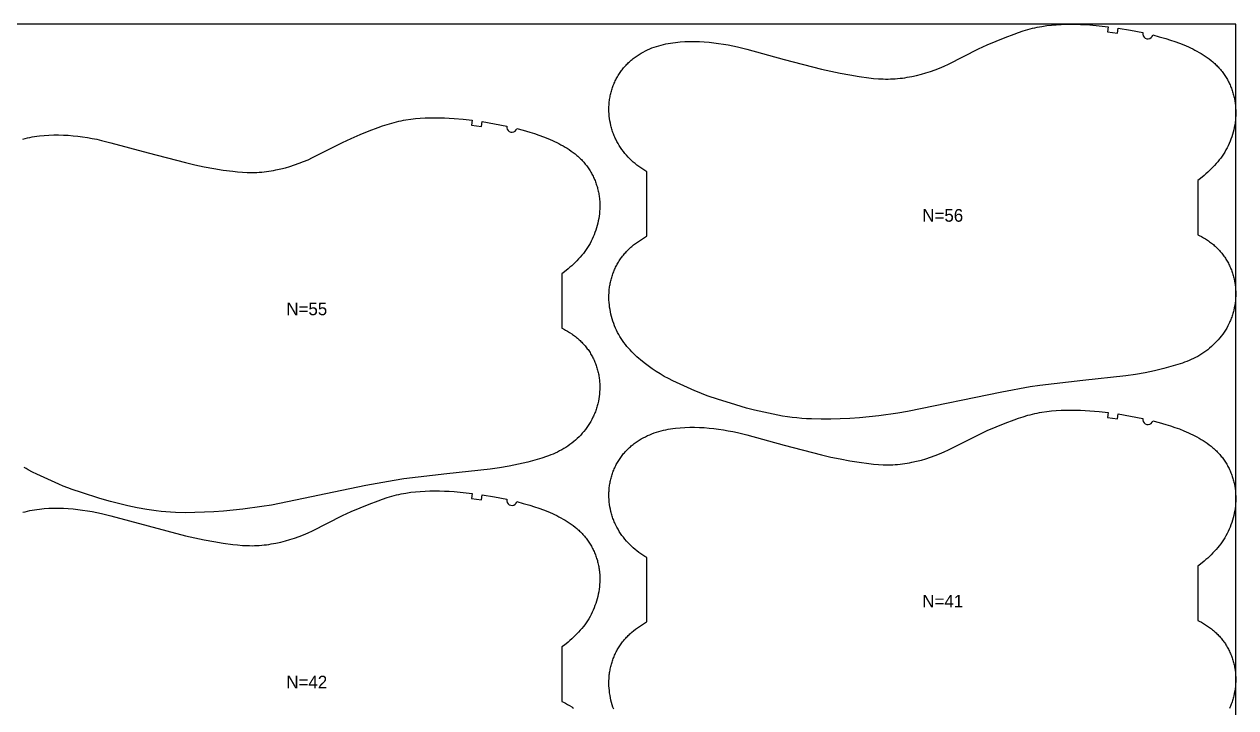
# Model space of a CAD drawing. Header units: inches. Extents: x 0 to 1954, y 0 to 1079.
# Drawn here: x 1474.4 to 1954.1, y 808 to 1078.7 of the extents above; entities that cross this region are included whole.
import ezdxf

# ---------------------------------------------------------------- set-up
doc = ezdxf.new("R2010")
doc.units = ezdxf.units.IN

msp = doc.modelspace()

# ---------------------------------------------------------------- linework, layer by layer
at = {"layer": '1'}
for points in [[(0, 0), (1954.0894, 0), (1954.0894, 1078.714), (0, 1078.714), (0, 0)], [(1917.3463, 1075.3836), (1917.303, 1074.7626), (1917.4529, 1074.1583), (1917.7812, 1073.6294), (1918.2563, 1073.2271), (1918.8321, 1072.9903), (1919.4528, 1072.9421), (1920.0583, 1073.0871), (1920.5898, 1073.4112), (1920.9959, 1073.8831), (1921.2372, 1074.457), (1923.807, 1073.7705), (1926.361, 1073.0257), (1928.1823, 1072.4537), (1929.9914, 1071.8446), (1931.7848, 1071.1925), (1933.559, 1070.4911), (1935.3105, 1069.7347), (1936.1764, 1069.3343), (1937.0349, 1068.9185), (1937.8856, 1068.4866), (1938.7279, 1068.0382), (1939.5612, 1067.5726), (1940.3849, 1067.0893), (1941.1984, 1066.5878), (1941.9998, 1066.0669), (1942.7872, 1065.5258), (1943.5588, 1064.9635), (1944.3125, 1064.3788), (1945.0466, 1063.7707), (1945.4056, 1063.4576), (1945.7589, 1063.1383), (1946.1064, 1062.8127), (1946.4477, 1062.4805), (1946.7827, 1062.1418), (1947.1112, 1061.7967), (1947.4332, 1061.4453), (1947.7485, 1061.0878), (1948.0571, 1060.7242), (1948.3589, 1060.3549), (1948.6539, 1059.9799), (1948.9419, 1059.5994), (1949.2228, 1059.2136), (1949.4966, 1058.8226), (1949.7632, 1058.4265), (1950.0225, 1058.0256), (1950.2745, 1057.62), (1950.5189, 1057.2098), (1950.7559, 1056.7952), (1950.9852, 1056.3763), (1951.2067, 1055.9534), (1951.4206, 1055.5265), (1951.6265, 1055.0959), (1951.8246, 1054.6616), (1952.0148, 1054.2238), (1952.1969, 1053.7826), (1952.3709, 1053.3383), (1952.5368, 1052.8909), (1952.6945, 1052.4406), (1952.844, 1051.9875), (1952.9851, 1051.5319), (1953.1178, 1051.0737), (1953.2421, 1050.6133), (1953.3579, 1050.1507), (1953.4651, 1049.6861), (1953.5637, 1049.2196), (1953.6537, 1048.7514), (1953.735, 1048.2816), (1953.8077, 1047.8104), (1953.872, 1047.3379), (1953.9279, 1046.8643), (1953.9754, 1046.3897), (1954.0458, 1045.4382), (1954.0836, 1044.4846), (1954.0894, 1043.5301), (1954.0638, 1042.5758), (1954.0074, 1041.623), (1953.9206, 1040.6728), (1953.804, 1039.7259), (1953.6579, 1038.7832), (1953.4829, 1037.8454), (1953.2792, 1036.9131), (1953.0475, 1035.9873), (1952.788, 1035.0685), (1952.5012, 1034.1576), (1952.1875, 1033.2554), (1951.847, 1032.363), (1951.4795, 1031.4814), (1951.0851, 1030.6119), (1950.6637, 1029.7557), (1950.2153, 1028.9138), (1949.7398, 1028.0875), (1949.2372, 1027.278), (1948.7078, 1026.486), (1948.1529, 1025.7116), (1947.5743, 1024.9542), (1946.9734, 1024.2136), (1946.3521, 1023.4892), (1945.7119, 1022.7809), (1945.0545, 1022.0881), (1944.3816, 1021.4105), (1943.6947, 1020.7477), (1942.9947, 1020.0991), (1942.2822, 1019.4644), (1941.5581, 1018.8429), (1940.0778, 1017.6378), (1939.0894, 1016.8839), (1939.0894, 995.3395), (1939.6608, 995.0657), (1940.5074, 994.6258), (1941.3394, 994.1581), (1942.1554, 993.6626), (1942.954, 993.1396), (1943.3463, 992.8679), (1943.7339, 992.5894), (1944.1164, 992.3041), (1944.4937, 992.012), (1944.8656, 991.7133), (1945.232, 991.4079), (1945.5928, 991.0958), (1945.9476, 990.7771), (1946.2964, 990.4519), (1946.639, 990.12), (1946.9752, 989.7816), (1947.3049, 989.4368), (1947.628, 989.0858), (1947.9444, 988.7286), (1948.2539, 988.3655), (1948.5564, 987.9965), (1948.8518, 987.6217), (1949.14, 987.2414), (1949.4209, 986.8557), (1949.6943, 986.4647), (1949.9601, 986.0685), (1950.2183, 985.6672), (1950.4686, 985.2611), (1950.711, 984.8502), (1950.9454, 984.4348), (1951.1716, 984.0148), (1951.3895, 983.5905), (1951.5991, 983.1621), (1951.8004, 982.7297), (1951.9933, 982.2934), (1952.1778, 981.8535), (1952.354, 981.4102), (1952.5217, 980.9636), (1952.681, 980.5138), (1952.8318, 980.0612), (1952.9742, 979.6057), (1953.108, 979.1477), (1953.2333, 978.6872), (1953.3501, 978.2246), (1953.4583, 977.7598), (1953.558, 977.2932), (1953.649, 976.8248), (1953.7314, 976.3549), (1953.8051, 975.8837), (1953.8704, 975.4111), (1953.927, 974.9375), (1953.9752, 974.4629), (1954.0149, 973.9875), (1954.0461, 973.5115), (1954.0689, 973.0349), (1954.0834, 972.558), (1954.0894, 972.0809), (1954.0766, 971.1265), (1954.0307, 970.173), (1953.9519, 969.2216), (1953.8406, 968.2734), (1953.6966, 967.3296), (1953.5202, 966.3916), (1953.3113, 965.4603), (1953.1947, 964.9977), (1953.0699, 964.5372), (1952.9371, 964.0791), (1952.7962, 963.6234), (1952.6472, 963.1704), (1952.4902, 962.7202), (1952.325, 962.2729), (1952.1518, 961.8287), (1951.9706, 961.3877), (1951.7814, 960.9501), (1951.5844, 960.5158), (1951.3797, 960.0852), (1950.9477, 959.2347), (1950.4864, 958.3995), (1949.9969, 957.5802), (1949.4801, 956.7776), (1948.9369, 955.9925), (1948.3685, 955.2255), (1947.7758, 954.4775), (1947.1594, 953.7489), (1946.5203, 953.0404), (1945.859, 952.3525), (1945.1764, 951.6859), (1944.4731, 951.041), (1943.7499, 950.4184), (1943.0076, 949.8187), (1942.2468, 949.2425), (1941.4686, 948.6899), (1940.6739, 948.1612), (1939.8636, 947.6567), (1939.0386, 947.1766), (1938.2001, 946.7211), (1937.3488, 946.2904), (1936.4858, 945.8848), (1935.6121, 945.5041), (1934.7287, 945.1464), (1933.8368, 944.8094), (1932.9376, 944.4909), (1931.1218, 943.8999), (1929.2906, 943.3552), (1925.6059, 942.3552), (1921.8956, 941.4638), (1918.1597, 940.6806), (1914.401, 940.0156), (1910.6237, 939.4718), (1893.5483, 937.6136), (1876.482, 935.674), (1872.7112, 935.0861), (1861.4452, 933.0377), (1824.0626, 925.3221), (1820.2968, 924.7004), (1812.7344, 923.6552), (1808.9416, 923.2276), (1805.1404, 922.8817), (1801.3327, 922.6156), (1797.5207, 922.4247), (1793.7054, 922.3101), (1789.888, 922.28), (1786.0723, 922.3649), (1784.1664, 922.461), (1782.2629, 922.5957), (1780.3626, 922.7696), (1778.4664, 922.9834), (1776.5751, 923.2374), (1774.689, 923.5289), (1770.9332, 924.2113), (1767.2, 925.0062), (1763.4883, 925.8962), (1760.4075, 926.7015), (1756.1272, 927.9164), (1748.8492, 930.2197), (1745.2393, 931.4638), (1743.4488, 932.1237), (1741.6726, 932.8192), (1739.9131, 933.5548), (1731.23, 937.5198), (1729.519, 938.3641), (1727.8338, 939.256), (1727.0036, 939.7245), (1726.1821, 940.2084), (1724.5647, 941.2198), (1722.9808, 942.2847), (1721.4297, 943.3981), (1719.9116, 944.5561), (1718.4313, 945.7612), (1717.7072, 946.3827), (1716.9948, 947.0174), (1716.2947, 947.666), (1715.6078, 948.3288), (1714.9349, 949.0064), (1714.2775, 949.6992), (1713.6373, 950.4075), (1713.016, 951.1319), (1712.4152, 951.8725), (1711.8365, 952.6299), (1711.2816, 953.4043), (1710.7522, 954.1963), (1710.2496, 955.0058), (1709.7742, 955.8321), (1709.3257, 956.674), (1708.9043, 957.5302), (1708.5099, 958.3997), (1708.1425, 959.2813), (1707.8019, 960.1737), (1707.4882, 961.0759), (1707.2015, 961.9868), (1706.942, 962.9056), (1706.7102, 963.8314), (1706.5065, 964.7637), (1706.3315, 965.7015), (1706.1854, 966.6442), (1706.0688, 967.5911), (1705.982, 968.5413), (1705.9256, 969.4941), (1705.9, 970.4484), (1705.9058, 971.4029), (1705.9436, 972.3565), (1706.014, 973.308), (1706.0615, 973.7826), (1706.1174, 974.2562), (1706.1817, 974.7287), (1706.2544, 975.1999), (1706.3358, 975.6697), (1706.4257, 976.1379), (1706.5243, 976.6044), (1706.6315, 977.069), (1706.7473, 977.5316), (1706.8716, 977.992), (1707.0043, 978.4502), (1707.1455, 978.9058), (1707.2949, 979.3589), (1707.4526, 979.8092), (1707.6185, 980.2566), (1707.7925, 980.7009), (1707.9747, 981.1421), (1708.1648, 981.5799), (1708.3629, 982.0142), (1708.5689, 982.4448), (1708.7827, 982.8717), (1709.0043, 983.2946), (1709.2336, 983.7135), (1709.4705, 984.1281), (1709.715, 984.5383), (1709.9669, 984.9439), (1710.2262, 985.3448), (1710.4928, 985.7409), (1710.7666, 986.1319), (1711.0475, 986.5177), (1711.3355, 986.8982), (1711.6305, 987.2732), (1711.9323, 987.6425), (1712.2409, 988.0061), (1712.5563, 988.3636), (1712.8782, 988.715), (1713.2067, 989.0601), (1713.5417, 989.3988), (1713.883, 989.731), (1714.2305, 990.0566), (1714.5838, 990.3759), (1714.9429, 990.689), (1715.6769, 991.2971), (1716.4306, 991.8818), (1717.2022, 992.4441), (1717.9897, 992.9852), (1718.7911, 993.5061), (1719.6045, 994.0076), (1720.4282, 994.4909), (1720.9, 994.7545), (1720.9, 1020.2878), (1720.1259, 1020.7384), (1719.3156, 1021.2429), (1718.5208, 1021.7716), (1717.7426, 1022.3242), (1716.9818, 1022.9004), (1716.2395, 1023.5001), (1715.5163, 1024.1227), (1714.813, 1024.7676), (1714.1304, 1025.4342), (1713.4691, 1026.1221), (1712.83, 1026.8306), (1712.2137, 1027.5592), (1711.6209, 1028.3072), (1711.0525, 1029.0742), (1710.5094, 1029.8593), (1709.9925, 1030.6619), (1709.503, 1031.4812), (1709.0417, 1032.3164), (1708.6098, 1033.1669), (1708.4051, 1033.5975), (1708.208, 1034.0318), (1708.0189, 1034.4694), (1707.8376, 1034.9104), (1707.6644, 1035.3546), (1707.4992, 1035.8019), (1707.3422, 1036.2521), (1707.1932, 1036.7051), (1707.0523, 1037.1608), (1706.9195, 1037.6189), (1706.7948, 1038.0794), (1706.6781, 1038.542), (1706.4692, 1039.4733), (1706.2928, 1040.4113), (1706.1489, 1041.3551), (1706.0375, 1042.3033), (1705.9587, 1043.2547), (1705.9128, 1044.2082), (1705.9, 1045.1626), (1705.9061, 1045.6397), (1705.9205, 1046.1166), (1705.9433, 1046.5932), (1705.9745, 1047.0692), (1706.0142, 1047.5446), (1706.0624, 1048.0192), (1706.1191, 1048.4928), (1706.1843, 1048.9654), (1706.2581, 1049.4366), (1706.3405, 1049.9065), (1706.4315, 1050.3749), (1706.5311, 1050.8415), (1706.6393, 1051.3063), (1706.7561, 1051.7689), (1706.8814, 1052.2294), (1707.0152, 1052.6874), (1707.1576, 1053.1429), (1707.3084, 1053.5955), (1707.4677, 1054.0453), (1707.6354, 1054.4919), (1707.8116, 1054.9352), (1707.9961, 1055.3751), (1708.1891, 1055.8114), (1708.3903, 1056.2438), (1708.5999, 1056.6722), (1708.8178, 1057.0965), (1709.044, 1057.5165), (1709.2784, 1057.9319), (1709.5208, 1058.3428), (1709.7711, 1058.7489), (1710.0293, 1059.1501), (1710.2951, 1059.5464), (1710.5685, 1059.9374), (1710.8494, 1060.3231), (1711.1376, 1060.7034), (1711.433, 1061.0782), (1711.7355, 1061.4472), (1712.045, 1061.8103), (1712.3614, 1062.1675), (1712.6845, 1062.5185), (1713.0142, 1062.8633), (1713.3504, 1063.2017), (1713.693, 1063.5336), (1714.0418, 1063.8588), (1714.3967, 1064.1775), (1714.7574, 1064.4896), (1715.1238, 1064.795), (1715.4957, 1065.0937), (1715.8731, 1065.3858), (1716.2556, 1065.6711), (1716.6431, 1065.9496), (1717.0354, 1066.2213), (1717.8341, 1066.7443), (1718.65, 1067.2398), (1719.482, 1067.7075), (1720.3287, 1068.1474), (1721.1889, 1068.5597), (1722.0617, 1068.9446), (1722.946, 1069.3026), (1723.8407, 1069.6338), (1724.7448, 1069.9387), (1725.6572, 1070.2176), (1726.5769, 1070.4708), (1727.503, 1070.6987), (1728.4346, 1070.9025), (1729.3711, 1071.0834), (1730.3118, 1071.2429), (1731.2562, 1071.382), (1732.2035, 1071.5022), (1734.1042, 1071.6908), (1736.0092, 1071.8174), (1737.9165, 1071.8846), (1739.8246, 1071.8934), (1741.7318, 1071.8451), (1743.6368, 1071.7412), (1745.5388, 1071.5855), (1747.4367, 1071.3823), (1749.3299, 1071.136), (1751.2175, 1070.8502), (1753.0985, 1070.5249), (1754.9717, 1070.1593), (1756.8361, 1069.7529), (1760.539, 1068.8299), (1775.2666, 1064.8031), (1790.0332, 1060.9213), (1793.7564, 1060.08), (1797.4957, 1059.3134), (1801.2488, 1058.6182), (1805.0144, 1057.9969), (1808.7967, 1057.4841), (1810.6955, 1057.2825), (1812.5984, 1057.1294), (1814.5041, 1057.0355), (1815.4576, 1057.014), (1816.4112, 1057.0114), (1817.3647, 1057.0286), (1818.3179, 1057.0655), (1819.2703, 1057.1218), (1820.2215, 1057.1972), (1821.1712, 1057.2912), (1822.119, 1057.4034), (1823.0645, 1057.5336), (1824.0074, 1057.6813), (1824.9472, 1057.8462), (1825.8839, 1058.0277), (1827.7472, 1058.4389), (1829.5963, 1058.9111), (1831.4303, 1059.4403), (1833.2481, 1060.0236), (1835.0476, 1060.6604), (1836.8267, 1061.3509), (1838.5832, 1062.0955), (1840.3164, 1062.8921), (1852.231, 1068.9356), (1855.6963, 1070.5351), (1859.2038, 1072.0415), (1862.7419, 1073.4724), (1866.3131, 1074.8206), (1868.1133, 1075.4576), (1869.9255, 1076.0582), (1871.7521, 1076.6096), (1872.6715, 1076.8631), (1873.5953, 1077.0995), (1874.5237, 1077.3178), (1875.4563, 1077.518), (1876.3929, 1077.7007), (1877.3328, 1077.8662), (1879.2211, 1078.1477), (1881.1176, 1078.3664), (1883.0193, 1078.5263), (1884.9245, 1078.6334), (1886.8321, 1078.6939), (1888.7408, 1078.714), (1890.6494, 1078.699), (1892.5573, 1078.6491), (1894.4637, 1078.5637), (1896.368, 1078.442), (1899.9606, 1078.1177), (1903.5446, 1077.7002), (1903.2947, 1075.7159), (1907.2218, 1075.1865), (1907.5088, 1077.1658), (1912.436, 1076.3212), (1917.3463, 1075.3836)]]:
    msp.add_lwpolyline(points, close=True, dxfattribs=at)
for points in [[(1473.8572, 1033.1896), (1474.7769, 1033.4428), (1475.703, 1033.6707), (1476.6346, 1033.8745), (1477.5711, 1034.0554), (1478.5118, 1034.2149), (1479.4562, 1034.354), (1480.4035, 1034.4742), (1482.3042, 1034.6628), (1484.2092, 1034.7894), (1486.1165, 1034.8566), (1488.0246, 1034.8654), (1489.9318, 1034.8171), (1491.8368, 1034.7132), (1493.7388, 1034.5575), (1495.6367, 1034.3543), (1497.5299, 1034.108), (1499.4175, 1033.8222), (1501.2985, 1033.4969), (1503.1717, 1033.1313), (1505.0361, 1032.7249), (1508.739, 1031.8019), (1523.4666, 1027.7751), (1538.2332, 1023.8933), (1541.9564, 1023.052), (1545.6957, 1022.2854), (1549.4488, 1021.5902), (1553.2144, 1020.9689), (1556.9967, 1020.4561), (1558.8955, 1020.2545), (1560.7984, 1020.1014), (1562.7041, 1020.0075), (1563.6576, 1019.986), (1564.6112, 1019.9834), (1565.5647, 1020.0006), (1566.5179, 1020.0375), (1567.4703, 1020.0938), (1568.4215, 1020.1692), (1569.3712, 1020.2632), (1570.319, 1020.3754), (1571.2645, 1020.5056), (1572.2074, 1020.6533), (1573.1472, 1020.8182), (1574.0839, 1020.9997), (1575.9472, 1021.4109), (1577.7963, 1021.8831), (1579.6303, 1022.4123), (1581.4481, 1022.9956), (1583.2476, 1023.6324), (1585.0267, 1024.3229), (1586.7832, 1025.0675), (1588.5164, 1025.8641), (1600.431, 1031.9076), (1603.8963, 1033.5071), (1607.4038, 1035.0135), (1610.9419, 1036.4444), (1614.5131, 1037.7926), (1616.3133, 1038.4296), (1618.1255, 1039.0302), (1619.9521, 1039.5816), (1620.8715, 1039.8351), (1621.7953, 1040.0715), (1622.7237, 1040.2898), (1623.6563, 1040.49), (1624.5929, 1040.6727), (1625.5328, 1040.8382), (1627.4211, 1041.1197), (1629.3176, 1041.3384), (1631.2193, 1041.4983), (1633.1245, 1041.6054), (1635.0321, 1041.6659), (1636.9408, 1041.686), (1638.8494, 1041.671), (1640.7573, 1041.6211), (1642.6637, 1041.5357), (1644.568, 1041.414), (1648.1606, 1041.0897), (1651.7446, 1040.6722), (1651.4947, 1038.6879), (1655.4218, 1038.1585), (1655.7088, 1040.1378), (1660.636, 1039.2932), (1665.5463, 1038.3556), (1665.5463, 1038.3556), (1665.503, 1037.7346), (1665.6529, 1037.1303), (1665.9812, 1036.6014), (1666.4563, 1036.1991), (1667.0321, 1035.9623), (1667.6528, 1035.9141), (1668.2583, 1036.0591), (1668.7898, 1036.3832), (1669.1959, 1036.8551), (1669.4372, 1037.429), (1672.007, 1036.7425), (1674.561, 1035.9977), (1676.3823, 1035.4257), (1678.1914, 1034.8166), (1679.9848, 1034.1645), (1681.759, 1033.4631), (1683.5105, 1032.7067), (1684.3764, 1032.3063), (1685.2349, 1031.8905), (1686.0856, 1031.4586), (1686.9279, 1031.0102), (1687.7612, 1030.5446), (1688.5849, 1030.0613), (1689.3984, 1029.5598), (1690.1998, 1029.0389), (1690.9872, 1028.4978), (1691.7588, 1027.9355), (1692.5125, 1027.3508), (1693.2466, 1026.7427), (1693.6056, 1026.4296), (1693.9589, 1026.1103), (1694.3064, 1025.7847), (1694.6477, 1025.4525), (1694.9827, 1025.1138), (1695.3112, 1024.7687), (1695.6332, 1024.4173), (1695.9485, 1024.0598), (1696.2571, 1023.6962), (1696.5589, 1023.3269), (1696.8539, 1022.9519), (1697.1419, 1022.5714), (1697.4228, 1022.1856), (1697.6966, 1021.7946), (1697.9632, 1021.3985), (1698.2225, 1020.9976), (1698.4745, 1020.592), (1698.7189, 1020.1818), (1698.9559, 1019.7672), (1699.1852, 1019.3483), (1699.4067, 1018.9254), (1699.6206, 1018.4985), (1699.8265, 1018.0679), (1700.0246, 1017.6336), (1700.2148, 1017.1958), (1700.3969, 1016.7546), (1700.5709, 1016.3103), (1700.7368, 1015.8629), (1700.8945, 1015.4126), (1701.044, 1014.9595), (1701.1851, 1014.5039), (1701.3178, 1014.0457), (1701.4421, 1013.5853), (1701.5579, 1013.1227), (1701.6651, 1012.6581), (1701.7637, 1012.1916), (1701.8537, 1011.7234), (1701.935, 1011.2536), (1702.0077, 1010.7824), (1702.072, 1010.3099), (1702.1279, 1009.8363), (1702.1754, 1009.3617), (1702.2458, 1008.4102), (1702.2836, 1007.4566), (1702.2894, 1006.5021), (1702.2638, 1005.5478), (1702.2074, 1004.595), (1702.1206, 1003.6448), (1702.004, 1002.6979), (1701.8579, 1001.7552), (1701.6829, 1000.8174), (1701.4792, 999.8851), (1701.2475, 998.9593), (1700.988, 998.0405), (1700.7012, 997.1296), (1700.3875, 996.2274), (1700.047, 995.335), (1699.6795, 994.4534), (1699.2851, 993.5839), (1698.8637, 992.7277), (1698.4153, 991.8858), (1697.9398, 991.0595), (1697.4372, 990.25), (1696.9078, 989.458), (1696.3529, 988.6836), (1695.7743, 987.9262), (1695.1734, 987.1856), (1694.5521, 986.4612), (1693.9119, 985.7529), (1693.2545, 985.0601), (1692.5816, 984.3825), (1691.8947, 983.7197), (1691.1947, 983.0711), (1690.4822, 982.4364), (1689.7581, 981.8149), (1688.2778, 980.6098), (1687.2894, 979.8559), (1687.2894, 958.3115), (1687.8608, 958.0377), (1688.7074, 957.5978), (1689.5394, 957.1301), (1690.3554, 956.6346), (1691.154, 956.1116), (1691.5463, 955.8399), (1691.9339, 955.5614), (1692.3164, 955.2761), (1692.6937, 954.984), (1693.0656, 954.6853), (1693.432, 954.3799), (1693.7928, 954.0678), (1694.1476, 953.7491), (1694.4964, 953.4239), (1694.839, 953.092), (1695.1752, 952.7536), (1695.5049, 952.4088), (1695.828, 952.0578), (1696.1444, 951.7006), (1696.4539, 951.3375), (1696.7564, 950.9685), (1697.0518, 950.5937), (1697.34, 950.2134), (1697.6209, 949.8277), (1697.8943, 949.4367), (1698.1601, 949.0405), (1698.4183, 948.6392), (1698.6686, 948.2331), (1698.911, 947.8222), (1699.1454, 947.4068), (1699.3716, 946.9868), (1699.5895, 946.5625), (1699.7991, 946.1341), (1700.0004, 945.7017), (1700.1933, 945.2654), (1700.3778, 944.8255), (1700.554, 944.3822), (1700.7217, 943.9356), (1700.881, 943.4858), (1701.0318, 943.0332), (1701.1742, 942.5777), (1701.308, 942.1197), (1701.4333, 941.6592), (1701.5501, 941.1966), (1701.6583, 940.7318), (1701.758, 940.2652), (1701.849, 939.7968), (1701.9314, 939.3269), (1702.0051, 938.8557), (1702.0704, 938.3831), (1702.127, 937.9095), (1702.1752, 937.4349), (1702.2149, 936.9595), (1702.2461, 936.4835), (1702.2689, 936.0069), (1702.2834, 935.53), (1702.2894, 935.0529), (1702.2766, 934.0985), (1702.2307, 933.145), (1702.1519, 932.1936), (1702.0406, 931.2454), (1701.8966, 930.3016), (1701.7202, 929.3636), (1701.5113, 928.4323), (1701.3947, 927.9697), (1701.2699, 927.5092), (1701.1371, 927.0511), (1700.9962, 926.5954), (1700.8472, 926.1424), (1700.6902, 925.6922), (1700.525, 925.2449), (1700.3518, 924.8007), (1700.1706, 924.3597), (1699.9814, 923.9221), (1699.7844, 923.4878), (1699.5797, 923.0572), (1699.1477, 922.2067), (1698.6864, 921.3715), (1698.1969, 920.5522), (1697.6801, 919.7496), (1697.1369, 918.9645), (1696.5685, 918.1975), (1695.9758, 917.4495), (1695.3594, 916.7209), (1694.7203, 916.0124), (1694.059, 915.3245), (1693.3764, 914.6579), (1692.6731, 914.013), (1691.9499, 913.3904), (1691.2076, 912.7907), (1690.4468, 912.2145), (1689.6686, 911.6619), (1688.8739, 911.1332), (1688.0636, 910.6287), (1687.2386, 910.1486), (1686.4001, 909.6931), (1685.5488, 909.2624), (1684.6858, 908.8568), (1683.8121, 908.4761), (1682.9287, 908.1184), (1682.0368, 907.7814), (1681.1376, 907.4629), (1679.3218, 906.8719), (1677.4906, 906.3272), (1673.8059, 905.3272), (1670.0956, 904.4358), (1666.3597, 903.6526), (1662.601, 902.9876), (1658.8237, 902.4438), (1641.7483, 900.5856), (1624.682, 898.646), (1620.9112, 898.0581), (1609.6452, 896.0097), (1572.2626, 888.2941), (1568.4968, 887.6724), (1560.9344, 886.6272), (1557.1416, 886.1996), (1553.3404, 885.8537), (1549.5327, 885.5876), (1545.7207, 885.3967), (1541.9054, 885.2821), (1538.088, 885.252), (1534.2723, 885.3369), (1532.3664, 885.433), (1530.4629, 885.5677), (1528.5626, 885.7416), (1526.6664, 885.9554), (1524.7751, 886.2094), (1522.889, 886.5009), (1519.1332, 887.1833), (1515.4, 887.9782), (1511.6883, 888.8682), (1508.6075, 889.6735), (1504.3272, 890.8884), (1497.0492, 893.1917), (1493.4393, 894.4358), (1491.6488, 895.0957), (1489.8726, 895.7912), (1488.1131, 896.5268), (1479.43, 900.4918), (1477.719, 901.3361), (1476.0338, 902.228), (1475.2036, 902.6965), (1474.3821, 903.1804)], [(1707.8019, 807.3817), (1707.4882, 808.2839), (1707.2015, 809.1948), (1706.942, 810.1136), (1706.7102, 811.0394), (1706.5065, 811.9717), (1706.3315, 812.9095), (1706.1854, 813.8522), (1706.0688, 814.7991), (1705.982, 815.7493), (1705.9256, 816.7021), (1705.9, 817.6564), (1705.9058, 818.6109), (1705.9436, 819.5645), (1706.014, 820.516), (1706.0615, 820.9906), (1706.1174, 821.4642), (1706.1817, 821.9367), (1706.2544, 822.4079), (1706.3358, 822.8777), (1706.4257, 823.3459), (1706.5243, 823.8124), (1706.6315, 824.277), (1706.7473, 824.7396), (1706.8716, 825.2), (1707.0043, 825.6582), (1707.1455, 826.1138), (1707.2949, 826.5669), (1707.4526, 827.0172), (1707.6185, 827.4646), (1707.7925, 827.9089), (1707.9747, 828.3501), (1708.1648, 828.7879), (1708.3629, 829.2222), (1708.5689, 829.6528), (1708.7827, 830.0797), (1709.0043, 830.5026), (1709.2336, 830.9215), (1709.4705, 831.3361), (1709.715, 831.7463), (1709.9669, 832.1519), (1710.2262, 832.5528), (1710.4928, 832.9489), (1710.7666, 833.3399), (1711.0475, 833.7257), (1711.3355, 834.1062), (1711.6305, 834.4812), (1711.9323, 834.8505), (1712.2409, 835.2141), (1712.5563, 835.5716), (1712.8782, 835.923), (1713.2067, 836.2681), (1713.5417, 836.6068), (1713.883, 836.939), (1714.2305, 837.2646), (1714.5838, 837.5839), (1714.9429, 837.897), (1715.6769, 838.5051), (1716.4306, 839.0898), (1717.2022, 839.6521), (1717.9897, 840.1932), (1718.7911, 840.7141), (1719.6045, 841.2156), (1720.4282, 841.6989), (1720.9, 841.9625), (1720.9, 867.4958), (1720.1259, 867.9464), (1719.3156, 868.4509), (1718.5208, 868.9796), (1717.7426, 869.5322), (1716.9818, 870.1084), (1716.2395, 870.7081), (1715.5163, 871.3307), (1714.813, 871.9756), (1714.1304, 872.6422), (1713.4691, 873.3301), (1712.83, 874.0386), (1712.2137, 874.7672), (1711.6209, 875.5152), (1711.0525, 876.2822), (1710.5094, 877.0673), (1709.9925, 877.8699), (1709.503, 878.6892), (1709.0417, 879.5244), (1708.6098, 880.3749), (1708.4051, 880.8055), (1708.208, 881.2398), (1708.0189, 881.6774), (1707.8376, 882.1184), (1707.6644, 882.5626), (1707.4992, 883.0099), (1707.3422, 883.4601), (1707.1932, 883.9131), (1707.0523, 884.3688), (1706.9195, 884.8269), (1706.7948, 885.2874), (1706.6781, 885.75), (1706.4692, 886.6813), (1706.2928, 887.6193), (1706.1489, 888.5631), (1706.0375, 889.5113), (1705.9587, 890.4627), (1705.9128, 891.4162), (1705.9, 892.3706), (1705.9061, 892.8477), (1705.9205, 893.3246), (1705.9433, 893.8012), (1705.9745, 894.2772), (1706.0142, 894.7526), (1706.0624, 895.2272), (1706.1191, 895.7008), (1706.1843, 896.1734), (1706.2581, 896.6446), (1706.3405, 897.1145), (1706.4315, 897.5829), (1706.5311, 898.0495), (1706.6393, 898.5143), (1706.7561, 898.9769), (1706.8814, 899.4374), (1707.0152, 899.8954), (1707.1576, 900.3509), (1707.3084, 900.8035), (1707.4677, 901.2533), (1707.6354, 901.6999), (1707.8116, 902.1432), (1707.9961, 902.5831), (1708.1891, 903.0194), (1708.3903, 903.4518), (1708.5999, 903.8802), (1708.8178, 904.3045), (1709.044, 904.7245), (1709.2784, 905.1399), (1709.5208, 905.5508), (1709.7711, 905.9569), (1710.0293, 906.3581), (1710.2951, 906.7544), (1710.5685, 907.1454), (1710.8494, 907.5311), (1711.1376, 907.9114), (1711.433, 908.2862), (1711.7355, 908.6552), (1712.045, 909.0183), (1712.3614, 909.3755), (1712.6845, 909.7265), (1713.0142, 910.0713), (1713.3504, 910.4097), (1713.693, 910.7416), (1714.0418, 911.0668), (1714.3967, 911.3855), (1714.7574, 911.6976), (1715.1238, 912.003), (1715.4957, 912.3017), (1715.8731, 912.5938), (1716.2556, 912.8791), (1716.6431, 913.1576), (1717.0354, 913.4293), (1717.8341, 913.9523), (1718.65, 914.4478), (1719.482, 914.9155), (1720.3287, 915.3554), (1721.1889, 915.7677), (1722.0617, 916.1526), (1722.946, 916.5106), (1723.8407, 916.8418), (1724.7448, 917.1467), (1725.6572, 917.4256), (1726.5769, 917.6788), (1727.503, 917.9067), (1728.4346, 918.1105), (1729.3711, 918.2914), (1730.3118, 918.4509), (1731.2562, 918.59), (1732.2035, 918.7102), (1734.1042, 918.8988), (1736.0092, 919.0254), (1737.9165, 919.0926), (1739.8246, 919.1014), (1741.7318, 919.0531), (1743.6368, 918.9492), (1745.5388, 918.7935), (1747.4367, 918.5903), (1749.3299, 918.344), (1751.2175, 918.0582), (1753.0985, 917.7329), (1754.9717, 917.3673), (1756.8361, 916.9609), (1760.539, 916.0379), (1775.2666, 912.0111), (1790.0332, 908.1293), (1793.7564, 907.288), (1797.4957, 906.5214), (1801.2488, 905.8262), (1805.0144, 905.2049), (1808.7967, 904.6921), (1810.6955, 904.4905), (1812.5984, 904.3374), (1814.5041, 904.2435), (1815.4576, 904.222), (1816.4112, 904.2194), (1817.3647, 904.2366), (1818.3179, 904.2735), (1819.2703, 904.3298), (1820.2215, 904.4052), (1821.1712, 904.4992), (1822.119, 904.6114), (1823.0645, 904.7416), (1824.0074, 904.8893), (1824.9472, 905.0542), (1825.8839, 905.2357), (1827.7472, 905.6469), (1829.5963, 906.1191), (1831.4303, 906.6483), (1833.2481, 907.2316), (1835.0476, 907.8684), (1836.8267, 908.5589), (1838.5832, 909.3035), (1840.3164, 910.1001), (1852.231, 916.1436), (1855.6963, 917.7431), (1859.2038, 919.2495), (1862.7419, 920.6804), (1866.3131, 922.0286), (1868.1133, 922.6656), (1869.9255, 923.2662), (1871.7521, 923.8176), (1872.6715, 924.0711), (1873.5953, 924.3075), (1874.5237, 924.5258), (1875.4563, 924.726), (1876.3929, 924.9087), (1877.3328, 925.0742), (1879.2211, 925.3557), (1881.1176, 925.5744), (1883.0193, 925.7343), (1884.9245, 925.8414), (1886.8321, 925.9019), (1888.7408, 925.922), (1890.6494, 925.907), (1892.5573, 925.8571), (1894.4637, 925.7717), (1896.368, 925.65), (1899.9606, 925.3257), (1903.5446, 924.9082), (1903.2947, 922.9239), (1907.2218, 922.3945), (1907.5088, 924.3738), (1912.436, 923.5292), (1917.3463, 922.5916), (1917.3463, 922.5916), (1917.303, 921.9706), (1917.4529, 921.3663), (1917.7812, 920.8374), (1918.2563, 920.4351), (1918.8321, 920.1983), (1919.4528, 920.1501), (1920.0583, 920.2951), (1920.5898, 920.6192), (1920.9959, 921.0911), (1921.2372, 921.665), (1923.807, 920.9785), (1926.361, 920.2337), (1928.1823, 919.6617), (1929.9914, 919.0526), (1931.7848, 918.4005), (1933.559, 917.6991), (1935.3105, 916.9427), (1936.1764, 916.5423), (1937.0349, 916.1265), (1937.8856, 915.6946), (1938.7279, 915.2462), (1939.5612, 914.7806), (1940.3849, 914.2973), (1941.1984, 913.7958), (1941.9998, 913.2749), (1942.7872, 912.7338), (1943.5588, 912.1715), (1944.3125, 911.5868), (1945.0466, 910.9787), (1945.4056, 910.6656), (1945.7589, 910.3463), (1946.1064, 910.0207), (1946.4477, 909.6885), (1946.7827, 909.3498), (1947.1112, 909.0047), (1947.4332, 908.6533), (1947.7485, 908.2958), (1948.0571, 907.9322), (1948.3589, 907.5629), (1948.6539, 907.1879), (1948.9419, 906.8074), (1949.2228, 906.4216), (1949.4966, 906.0306), (1949.7632, 905.6345), (1950.0225, 905.2336), (1950.2745, 904.828), (1950.5189, 904.4178), (1950.7559, 904.0032), (1950.9852, 903.5843), (1951.2067, 903.1614), (1951.4206, 902.7345), (1951.6265, 902.3039), (1951.8246, 901.8696), (1952.0148, 901.4318), (1952.1969, 900.9906), (1952.3709, 900.5463), (1952.5368, 900.0989), (1952.6945, 899.6486), (1952.844, 899.1955), (1952.9851, 898.7399), (1953.1178, 898.2817), (1953.2421, 897.8213), (1953.3579, 897.3587), (1953.4651, 896.8941), (1953.5637, 896.4276), (1953.6537, 895.9594), (1953.735, 895.4896), (1953.8077, 895.0184), (1953.872, 894.5459), (1953.9279, 894.0723), (1953.9754, 893.5977), (1954.0458, 892.6462), (1954.0836, 891.6926), (1954.0894, 890.7381), (1954.0638, 889.7838), (1954.0074, 888.831), (1953.9206, 887.8808), (1953.804, 886.9339), (1953.6579, 885.9912), (1953.4829, 885.0534), (1953.2792, 884.1211), (1953.0475, 883.1953), (1952.788, 882.2765), (1952.5012, 881.3656), (1952.1875, 880.4634), (1951.847, 879.571), (1951.4795, 878.6894), (1951.0851, 877.8199), (1950.6637, 876.9637), (1950.2153, 876.1218), (1949.7398, 875.2955), (1949.2372, 874.486), (1948.7078, 873.694), (1948.1529, 872.9196), (1947.5743, 872.1622), (1946.9734, 871.4216), (1946.3521, 870.6972), (1945.7119, 869.9889), (1945.0545, 869.2961), (1944.3816, 868.6185), (1943.6947, 867.9557), (1942.9947, 867.3071), (1942.2822, 866.6724), (1941.5581, 866.0509), (1940.0778, 864.8458), (1939.0894, 864.0919), (1939.0894, 842.5475), (1939.6608, 842.2737), (1940.5074, 841.8338), (1941.3394, 841.3661), (1942.1554, 840.8706), (1942.954, 840.3476), (1943.3463, 840.0759), (1943.7339, 839.7974), (1944.1164, 839.5121), (1944.4937, 839.22), (1944.8656, 838.9213), (1945.232, 838.6159), (1945.5928, 838.3038), (1945.9476, 837.9851), (1946.2964, 837.6599), (1946.639, 837.328), (1946.9752, 836.9896), (1947.3049, 836.6448), (1947.628, 836.2938), (1947.9444, 835.9366), (1948.2539, 835.5735), (1948.5564, 835.2045), (1948.8518, 834.8297), (1949.14, 834.4494), (1949.4209, 834.0637), (1949.6943, 833.6727), (1949.9601, 833.2765), (1950.2183, 832.8752), (1950.4686, 832.4691), (1950.711, 832.0582), (1950.9454, 831.6428), (1951.1716, 831.2228), (1951.3895, 830.7985), (1951.5991, 830.3701), (1951.8004, 829.9377), (1951.9933, 829.5014), (1952.1778, 829.0615), (1952.354, 828.6182), (1952.5217, 828.1716), (1952.681, 827.7218), (1952.8318, 827.2692), (1952.9742, 826.8137), (1953.108, 826.3557), (1953.2333, 825.8952), (1953.3501, 825.4326), (1953.4583, 824.9678), (1953.558, 824.5012), (1953.649, 824.0328), (1953.7314, 823.5629), (1953.8051, 823.0917), (1953.8704, 822.6191), (1953.927, 822.1455), (1953.9752, 821.6709), (1954.0149, 821.1955), (1954.0461, 820.7195), (1954.0689, 820.2429), (1954.0834, 819.766), (1954.0894, 819.2889), (1954.0766, 818.3345), (1954.0307, 817.381), (1953.9519, 816.4296), (1953.8406, 815.4814), (1953.6966, 814.5376), (1953.5202, 813.5996), (1953.3113, 812.6683), (1953.1947, 812.2057), (1953.0699, 811.7452), (1952.9371, 811.2871), (1952.7962, 810.8314), (1952.6472, 810.3784), (1952.4902, 809.9282), (1952.325, 809.4809), (1952.1518, 809.0367), (1951.9706, 808.5957), (1951.7814, 808.1581), (1951.5844, 807.7238)], [(1473.8572, 885.3976), (1474.7769, 885.6508), (1475.703, 885.8787), (1476.6346, 886.0825), (1477.5711, 886.2634), (1478.5118, 886.4229), (1479.4562, 886.562), (1480.4035, 886.6822), (1482.3042, 886.8708), (1484.2092, 886.9974), (1486.1165, 887.0646), (1488.0246, 887.0734), (1489.9318, 887.0251), (1491.8368, 886.9212), (1493.7388, 886.7655), (1495.6367, 886.5623), (1497.5299, 886.316), (1499.4175, 886.0302), (1501.2985, 885.7049), (1503.1717, 885.3393), (1505.0361, 884.9329), (1508.739, 884.0099), (1523.4666, 879.9831), (1538.2332, 876.1013), (1541.9564, 875.26), (1545.6957, 874.4934), (1549.4488, 873.7982), (1553.2144, 873.1769), (1556.9967, 872.6641), (1558.8955, 872.4625), (1560.7984, 872.3094), (1562.7041, 872.2155), (1563.6576, 872.194), (1564.6112, 872.1914), (1565.5647, 872.2086), (1566.5179, 872.2455), (1567.4703, 872.3018), (1568.4215, 872.3772), (1569.3712, 872.4712), (1570.319, 872.5834), (1571.2645, 872.7136), (1572.2074, 872.8613), (1573.1472, 873.0262), (1574.0839, 873.2077), (1575.9472, 873.6189), (1577.7963, 874.0911), (1579.6303, 874.6203), (1581.4481, 875.2036), (1583.2476, 875.8404), (1585.0267, 876.5309), (1586.7832, 877.2755), (1588.5164, 878.0721), (1600.431, 884.1156), (1603.8963, 885.7151), (1607.4038, 887.2215), (1610.9419, 888.6524), (1614.5131, 890.0006), (1616.3133, 890.6376), (1618.1255, 891.2382), (1619.9521, 891.7896), (1620.8715, 892.0431), (1621.7953, 892.2795), (1622.7237, 892.4978), (1623.6563, 892.698), (1624.5929, 892.8807), (1625.5328, 893.0462), (1627.4211, 893.3277), (1629.3176, 893.5464), (1631.2193, 893.7063), (1633.1245, 893.8134), (1635.0321, 893.8739), (1636.9408, 893.894), (1638.8494, 893.879), (1640.7573, 893.8291), (1642.6637, 893.7437), (1644.568, 893.622), (1648.1606, 893.2977), (1651.7446, 892.8802), (1651.4947, 890.8959), (1655.4218, 890.3665), (1655.7088, 892.3458), (1660.636, 891.5012), (1665.5463, 890.5636), (1665.5463, 890.5636), (1665.503, 889.9426), (1665.6529, 889.3383), (1665.9812, 888.8094), (1666.4563, 888.4071), (1667.0321, 888.1703), (1667.6528, 888.1221), (1668.2583, 888.2671), (1668.7898, 888.5912), (1669.1959, 889.0631), (1669.4372, 889.637), (1672.007, 888.9505), (1674.561, 888.2057), (1676.3823, 887.6337), (1678.1914, 887.0246), (1679.9848, 886.3725), (1681.759, 885.6711), (1683.5105, 884.9147), (1684.3764, 884.5143), (1685.2349, 884.0985), (1686.0856, 883.6666), (1686.9279, 883.2182), (1687.7612, 882.7526), (1688.5849, 882.2693), (1689.3984, 881.7678), (1690.1998, 881.2469), (1690.9872, 880.7058), (1691.7588, 880.1435), (1692.5125, 879.5588), (1693.2466, 878.9507), (1693.6056, 878.6376), (1693.9589, 878.3183), (1694.3064, 877.9927), (1694.6477, 877.6605), (1694.9827, 877.3218), (1695.3112, 876.9767), (1695.6332, 876.6253), (1695.9485, 876.2678), (1696.2571, 875.9042), (1696.5589, 875.5349), (1696.8539, 875.1599), (1697.1419, 874.7794), (1697.4228, 874.3936), (1697.6966, 874.0026), (1697.9632, 873.6065), (1698.2225, 873.2056), (1698.4745, 872.8), (1698.7189, 872.3898), (1698.9559, 871.9752), (1699.1852, 871.5563), (1699.4067, 871.1334), (1699.6206, 870.7065), (1699.8265, 870.2759), (1700.0246, 869.8416), (1700.2148, 869.4038), (1700.3969, 868.9626), (1700.5709, 868.5183), (1700.7368, 868.0709), (1700.8945, 867.6206), (1701.044, 867.1675), (1701.1851, 866.7119), (1701.3178, 866.2537), (1701.4421, 865.7933), (1701.5579, 865.3307), (1701.6651, 864.8661), (1701.7637, 864.3996), (1701.8537, 863.9314), (1701.935, 863.4616), (1702.0077, 862.9904), (1702.072, 862.5179), (1702.1279, 862.0443), (1702.1754, 861.5697), (1702.2458, 860.6182), (1702.2836, 859.6646), (1702.2894, 858.7101), (1702.2638, 857.7558), (1702.2074, 856.803), (1702.1206, 855.8528), (1702.004, 854.9059), (1701.8579, 853.9632), (1701.6829, 853.0254), (1701.4792, 852.0931), (1701.2475, 851.1673), (1700.988, 850.2485), (1700.7012, 849.3376), (1700.3875, 848.4354), (1700.047, 847.543), (1699.6795, 846.6614), (1699.2851, 845.7919), (1698.8637, 844.9357), (1698.4153, 844.0938), (1697.9398, 843.2675), (1697.4372, 842.458), (1696.9078, 841.666), (1696.3529, 840.8916), (1695.7743, 840.1342), (1695.1734, 839.3936), (1694.5521, 838.6692), (1693.9119, 837.9609), (1693.2545, 837.2681), (1692.5816, 836.5905), (1691.8947, 835.9277), (1691.1947, 835.2791), (1690.4822, 834.6444), (1689.7581, 834.0229), (1688.2778, 832.8178), (1687.2894, 832.0639), (1687.2894, 810.5195), (1687.8608, 810.2457), (1688.7074, 809.8058), (1689.5394, 809.3381), (1690.3554, 808.8426), (1691.154, 808.3196), (1691.5463, 808.0479), (1691.9339, 807.7694)]]:
    msp.add_lwpolyline(points, dxfattribs=at)

# ---------------------------------------------------------------- texts
for s, p in [('N=56', (1829.9947, 1000.497)), ('N=55', (1578.1947, 963.469)), ('N=41', (1829.9947, 847.705)), ('N=42', (1578.1947, 815.677))]:
    msp.add_text(s, height=5, dxfattribs=at).set_placement(p)

doc.saveas('drawing.dxf')
